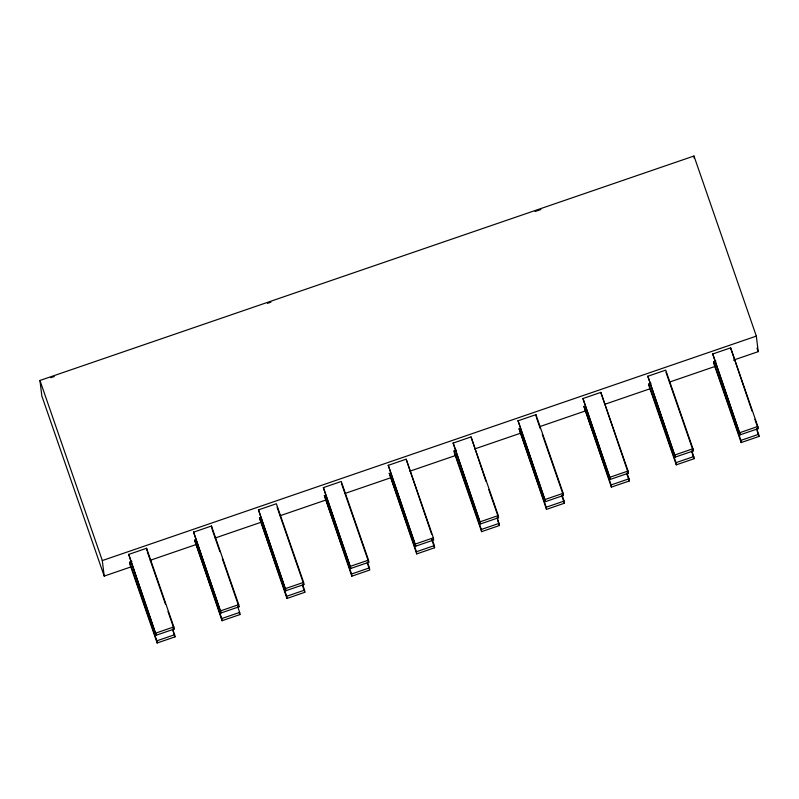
<?xml version="1.0" encoding="UTF-8"?>
<svg xmlns="http://www.w3.org/2000/svg" width="799" height="799" viewBox="0 0 799 799"><rect width="100%" height="100%" fill="white"/><g stroke="black" fill="none" stroke-linecap="round" stroke-linejoin="round"><path stroke-width="1.2" d="M131.356 566.771L104.2 576.089L41.838 395.984L39.95 380.464L693.971 156.015L756.333 336.109L758.221 351.64L733.422 360.149M50.796 377.707L54.262 376.519M267.425 303.36L270.891 302.172M535.08 211.515L540.853 209.528M104.2 576.089L102.312 560.568L756.333 336.109M128.709 554.416L146.597 548.274L173.822 626.915L174.092 629.093L156.204 635.225L128.709 554.416L156.204 635.225M193.608 532.144L211.485 526.012L238.721 604.643L238.981 606.821L221.103 612.953L193.608 532.144L221.103 612.953M258.496 509.872L276.374 503.74L303.61 582.371L303.87 584.548L285.992 590.691L258.496 509.872L285.992 590.691M323.385 487.61L341.273 481.467L368.499 560.109L368.758 562.276L350.881 568.419L323.385 487.61L350.881 568.419M388.274 465.338L406.162 459.195L433.388 537.837L433.657 540.014L415.77 546.146L388.274 465.338L415.77 546.146M453.163 443.065L471.05 436.933L498.276 515.565L498.546 517.742L480.658 523.874L453.163 443.065L480.658 523.874M518.062 420.793L535.939 414.661L563.175 493.293L563.435 495.47L545.557 501.612L518.062 420.793L545.557 501.612M582.95 398.531L600.828 392.389L628.064 471.03L628.324 473.198L610.446 479.34L582.95 398.531L610.446 479.34M647.839 376.259L665.727 370.117L692.953 448.758L693.212 450.936L675.335 457.068L647.839 376.259L675.335 457.068M712.728 353.987L730.616 347.855L757.842 426.486L758.111 428.663L740.224 434.796L712.728 353.987L740.224 434.796M172.734 628.813L175.031 636.853L157.153 642.985L129.917 564.354L129.658 562.176L131.895 561.407M497.188 517.462L499.485 525.502L481.607 531.645L454.371 453.003L454.112 450.826L456.349 450.067M691.864 450.656L694.161 458.696L676.274 464.828L649.048 386.197L648.778 384.019L651.015 383.25M756.753 428.384L759.05 436.424L741.162 442.566L713.936 363.925L713.677 361.757L715.904 360.988M150.242 560.289L196.284 544.489M215.171 538.007L261.213 522.206M280.099 515.725L326.142 499.924M345.028 493.442L391.071 477.642M409.957 471.16L455.999 455.36M474.886 448.878L520.928 433.078M539.814 426.596L584.678 411.195M604.743 404.314L649.607 388.913M669.682 382.022L715.714 366.222M155.945 633.048L173.822 626.915M220.834 610.786L238.721 604.643M285.722 588.513L303.61 582.371M350.621 566.241L368.499 560.109M415.51 543.969L433.388 537.837M480.399 521.707L498.276 515.565M545.288 499.435L563.175 493.293M610.176 477.163L628.064 471.03M675.075 454.891L692.953 448.758M739.964 432.629L757.842 426.486M157.153 642.985L156.884 640.818L174.771 634.676M239.66 612.404L239.92 614.581L222.042 620.723L221.772 618.546L239.66 612.404L237.633 606.541M304.549 590.141L304.818 592.309L286.931 598.451L286.671 596.274L304.549 590.141L302.521 584.269M369.438 567.869L369.707 570.047L351.82 576.179L351.56 574.002L369.438 567.869L367.41 561.997M434.336 545.597L434.596 547.774L416.708 553.907L416.449 551.739L434.336 545.597L432.299 539.734M481.607 531.645L481.338 529.467L499.225 523.325M564.114 501.063L564.374 503.23L546.496 509.372L546.226 507.195L564.114 501.063L562.087 495.19M629.003 478.791L629.272 480.968L611.385 487.1L611.125 484.923L629.003 478.791L626.975 472.918M676.274 464.828L676.014 462.661L693.892 456.519M741.162 442.566L740.903 440.389L758.79 434.257M756.993 348.104L758.221 351.64M752.009 411.056L730.616 347.855M754.855 419.275L758.111 428.663M757.023 430.561L759.05 436.424M713.677 361.757L740.903 440.389M665.986 372.294L693.212 450.936M691.724 451.655L694.161 458.696M648.778 384.019L676.014 462.661M628.324 473.198L600.828 392.389M626.825 473.927L629.272 480.968M611.125 484.923L583.889 406.292L611.385 487.1M536.608 418.007L540.274 428.574M542.301 434.436L563.435 495.47M561.937 496.189L564.374 503.23M546.226 507.195L519 428.564L546.496 509.372M485.942 481.358L471.05 436.933M488.788 489.567L498.546 517.742M497.457 519.64L499.485 525.502M454.112 450.826L481.338 529.467M431.62 534.141L406.162 459.195M431.75 539.555L434.596 547.774M416.449 551.739L389.223 473.098L416.708 553.907M341.533 483.645L368.758 562.276M367.27 563.005L369.298 568.868M351.56 574.002L324.324 495.37L351.82 576.179M277.053 507.085L303.87 584.548M302.372 585.268L304.818 592.309M286.671 596.274L259.435 517.642L286.931 598.451M212.154 529.357L219.885 551.66M222.322 558.701L238.981 606.821M239.111 612.234L239.92 614.581M221.772 618.546L194.547 539.904L222.042 620.723M147.266 551.63L165.553 604.444M168 611.485L174.092 629.093M173.003 630.98L175.031 636.853M129.658 562.176L156.884 640.818M39.95 380.464L102.312 560.568M693.971 156.015L694.261 158.402M535.939 414.661L536.209 416.838M211.485 526.012L211.755 528.179M146.597 548.274L146.856 550.451"/></g></svg>
